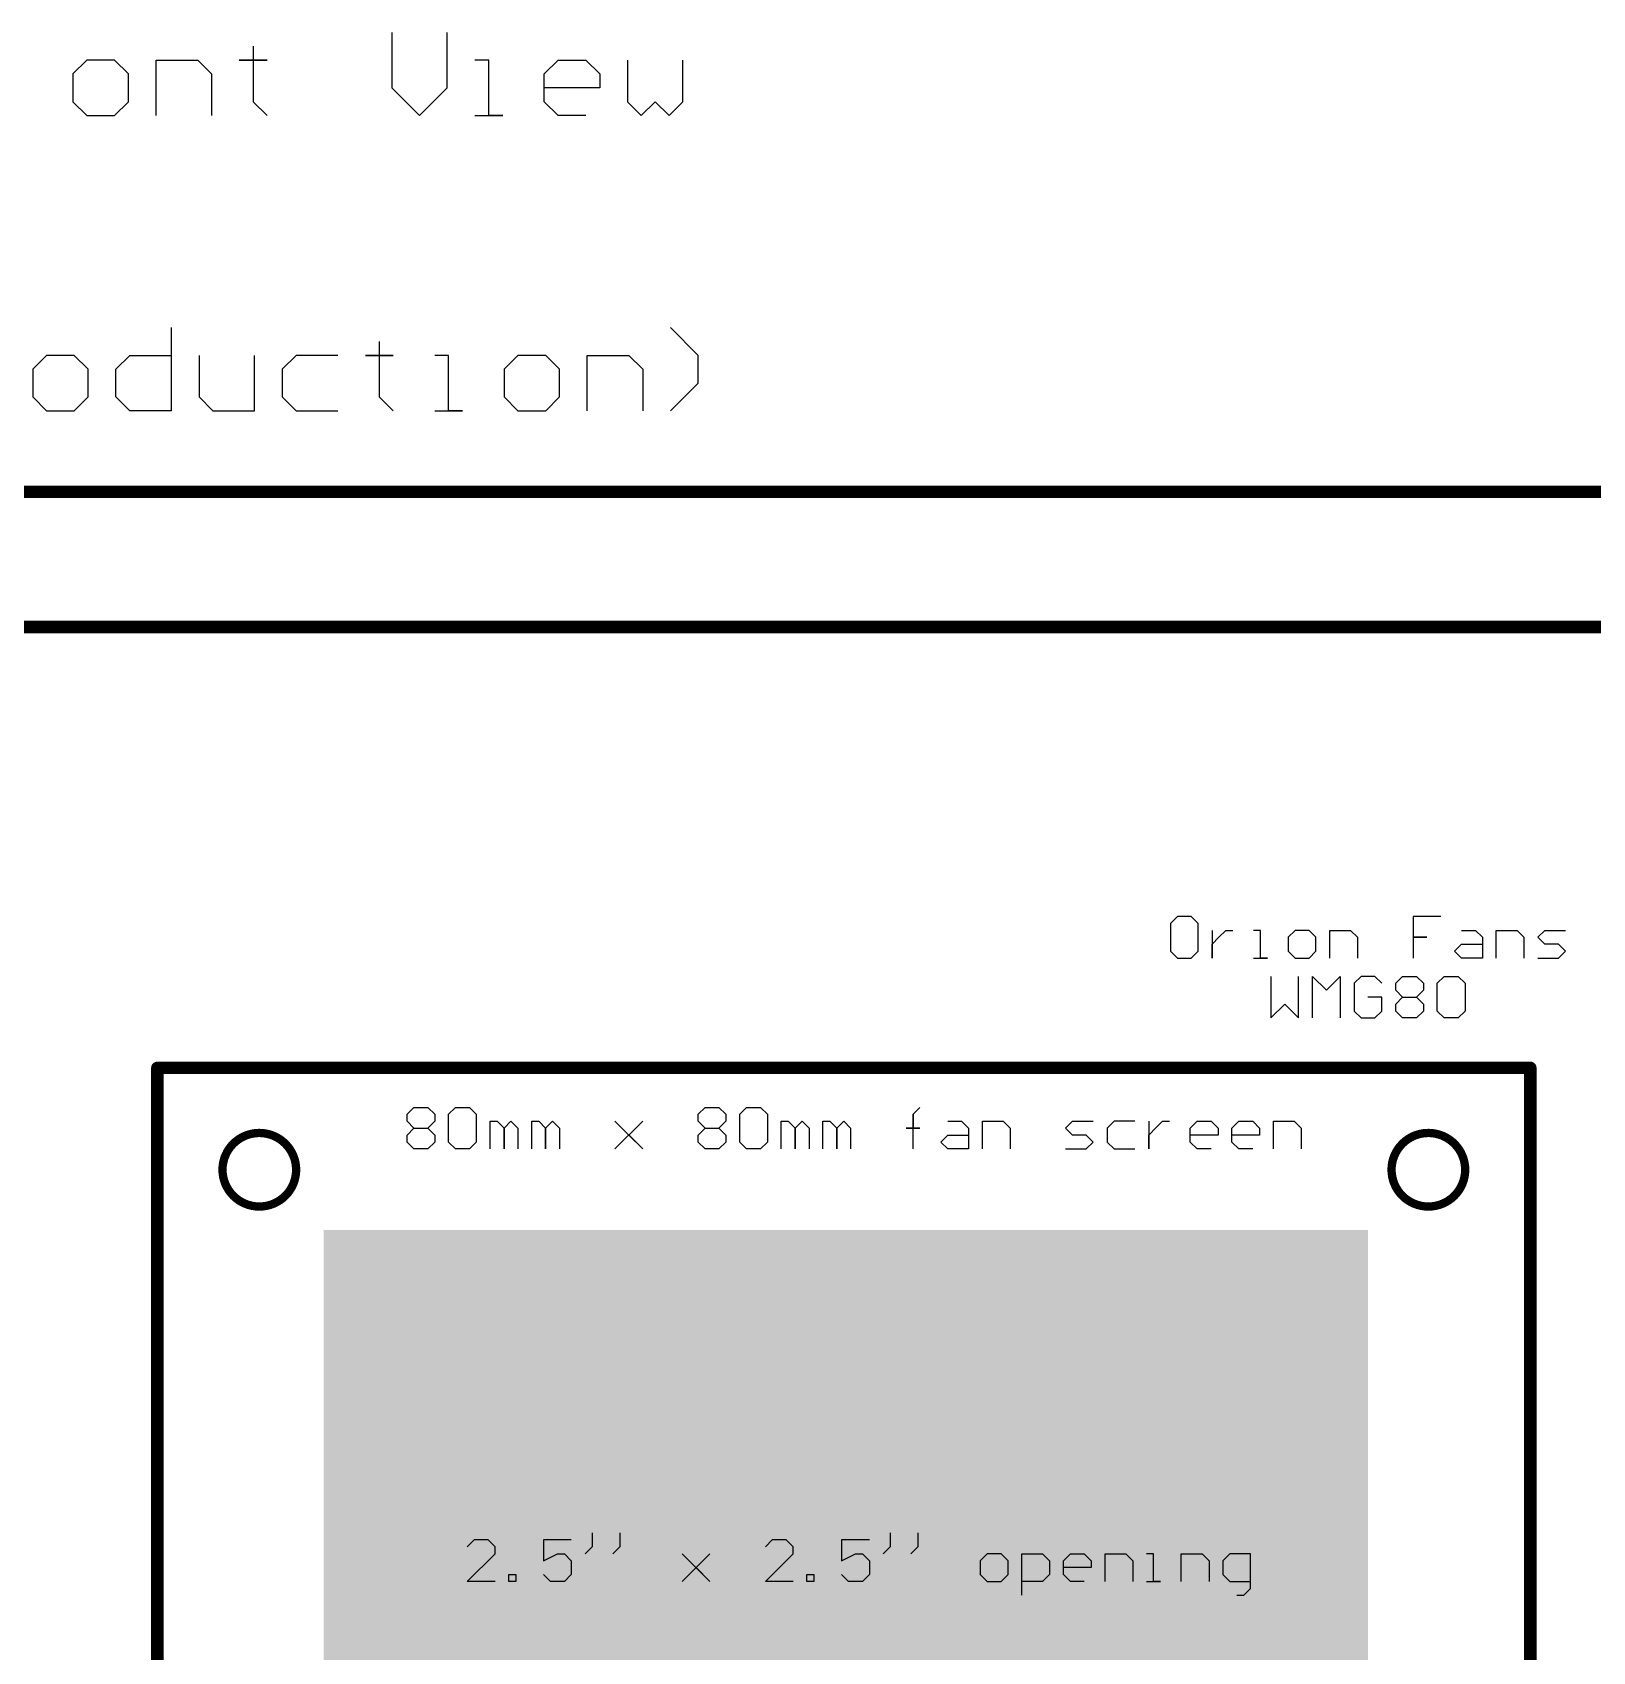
# Model space of a CAD drawing. Extents: x 0 to 21.5, y 0.4 to 8.3.
# Drawn here: x 14.4 to 18.15, y 4.431 to 8.325 of the extents above; entities that cross this region are included whole.
import ezdxf

# ---------------------------------------------------------------- set-up
doc = ezdxf.new("R2010")
doc.units = 0
doc.header["$MEASUREMENT"] = 0
for name, color, linetype in [('MECHANICAL1', 6, 'CONTINUOUS'), ('TOPLAYER', 1, 'CONTINUOUS'), ('TOPOVERLAY', 2, 'CONTINUOUS')]:
    doc.layers.add(name, color=color, linetype=linetype)

msp = doc.modelspace()

# ---------------------------------------------------------------- linework, layer by layer
at = {"layer": 'MECHANICAL1'}
for p, q in [((15.2634, 8.3249), (15.2634, 8.1916)), ((15.3967, 8.1916), (15.3967, 8.3249)), ((14.5303, 8.2583), (14.497, 8.225)), ((14.597, 8.2583), (14.5303, 8.2583)), ((14.6303, 8.225), (14.597, 8.2583)), ((14.6969, 8.125), (14.6969, 8.2583)), ((14.6969, 8.2583), (14.7969, 8.2583)), ((14.7969, 8.2583), (14.8302, 8.225)), ((14.9302, 8.2583), (14.8969, 8.2583)), ((14.8969, 8.2583), (14.9635, 8.2583)), ((14.9302, 8.2916), (14.9302, 8.2583)), ((14.9635, 8.2583), (14.9302, 8.2583)), ((14.9302, 8.2583), (14.9302, 8.1583)), ((15.4967, 8.2583), (15.4634, 8.2583)), ((15.4967, 8.125), (15.4967, 8.2583)), ((15.63, 8.225), (15.6633, 8.2583)), ((15.6633, 8.2583), (15.7299, 8.2583)), ((15.7299, 8.2583), (15.7633, 8.225)), ((15.8299, 8.2583), (15.8299, 8.1583)), ((15.9632, 8.1583), (15.9632, 8.2583)), ((14.497, 8.225), (14.497, 8.1583)), ((14.6303, 8.1583), (14.6303, 8.225)), ((14.8302, 8.225), (14.8302, 8.125)), ((15.63, 8.1583), (15.63, 8.225)), ((15.7633, 8.225), (15.7633, 8.1916)), ((15.2634, 8.1916), (15.3301, 8.125)), ((15.3301, 8.125), (15.3967, 8.1916)), ((15.7633, 8.1916), (15.63, 8.1916)), ((14.497, 8.1583), (14.5303, 8.125)), ((14.597, 8.125), (14.6303, 8.1583)), ((14.9302, 8.1583), (14.9635, 8.125)), ((15.6633, 8.125), (15.63, 8.1583)), ((15.8299, 8.1583), (15.8632, 8.125)), ((15.8632, 8.125), (15.8965, 8.1583)), ((15.8965, 8.1583), (15.9299, 8.125)), ((15.9299, 8.125), (15.9632, 8.1583)), ((14.5303, 8.125), (14.597, 8.125)), ((15.4634, 8.125), (15.53, 8.125)), ((15.53, 8.125), (15.4967, 8.125)), ((15.7299, 8.125), (15.6633, 8.125)), ((14.7335, 7.6149), (14.7335, 7.415)), ((15.9998, 7.5483), (15.9332, 7.6149)), ((15.2334, 7.5816), (15.2334, 7.5483)), ((14.4336, 7.5483), (14.4003, 7.515)), ((14.4003, 7.515), (14.4003, 7.4483)), ((14.5003, 7.5483), (14.4336, 7.5483)), ((14.5336, 7.515), (14.5003, 7.5483)), ((14.5336, 7.4483), (14.5336, 7.515)), ((14.6003, 7.515), (14.6336, 7.5483)), ((14.6003, 7.4483), (14.6003, 7.515)), ((14.6336, 7.5483), (14.7335, 7.5483)), ((14.8002, 7.5483), (14.8002, 7.4483)), ((14.9335, 7.415), (14.9335, 7.5483)), ((15.0334, 7.5483), (15.0001, 7.515)), ((15.0001, 7.515), (15.0001, 7.4483)), ((15.1334, 7.5483), (15.0334, 7.5483)), ((15.2334, 7.5483), (15.2001, 7.5483)), ((15.2001, 7.5483), (15.2667, 7.5483)), ((15.2667, 7.5483), (15.2334, 7.5483)), ((15.2334, 7.5483), (15.2334, 7.4483)), ((15.4, 7.5483), (15.3667, 7.5483)), ((15.4, 7.415), (15.4, 7.5483)), ((15.5666, 7.5483), (15.5333, 7.515)), ((15.5333, 7.515), (15.5333, 7.4483)), ((15.6333, 7.5483), (15.5666, 7.5483)), ((15.6666, 7.515), (15.6333, 7.5483)), ((15.6666, 7.4483), (15.6666, 7.515)), ((15.7332, 7.415), (15.7332, 7.5483)), ((15.7332, 7.5483), (15.8332, 7.5483)), ((15.8332, 7.5483), (15.8665, 7.515)), ((15.8665, 7.515), (15.8665, 7.415)), ((15.9998, 7.4816), (15.9998, 7.5483)), ((15.9332, 7.415), (15.9998, 7.4816)), ((14.4003, 7.4483), (14.4336, 7.415)), ((14.5003, 7.415), (14.5336, 7.4483)), ((14.6336, 7.415), (14.6003, 7.4483)), ((14.8002, 7.4483), (14.8335, 7.415)), ((15.0001, 7.4483), (15.0334, 7.415)), ((15.2334, 7.4483), (15.2667, 7.415)), ((15.5333, 7.4483), (15.5666, 7.415)), ((15.6333, 7.415), (15.6666, 7.4483)), ((14.4336, 7.415), (14.5003, 7.415)), ((14.7335, 7.415), (14.6336, 7.415)), ((14.8335, 7.415), (14.9335, 7.415)), ((15.0334, 7.415), (15.1334, 7.415)), ((15.3667, 7.415), (15.4333, 7.415)), ((15.4333, 7.415), (15.4, 7.415)), ((15.5666, 7.415), (15.6333, 7.415))]:
    msp.add_line(p, q, dxfattribs=at)
at = {"layer": 'MECHANICAL1', "const_width": 0.03}
for points in [[(2, 7.22), (18.73, 7.22)], [(2.12, 6.895), (18.61, 6.895)], [(14.7, 2.535), (14.7, 5.835)], [(14.7, 5.835), (18, 5.835)], [(18, 2.535), (18, 5.835)]]:
    msp.add_lwpolyline(points, dxfattribs=at)
at = {"layer": 'MECHANICAL1', "const_width": 0.015}
for points in [[(14.6925, 5.835, 1), (14.7075, 5.835, 1)], [(14.6925, 5.835, 1), (14.7075, 5.835, 1)], [(17.9925, 5.835, 1), (18.0075, 5.835, 1)], [(17.9925, 5.835, 1), (18.0075, 5.835, 1)]]:
    msp.add_lwpolyline(points, format="xyb", close=True, dxfattribs=at)
at = {"layer": 'MECHANICAL1'}
msp.add_solid([(15.1, 2.935), (17.61, 2.935), (15.1, 5.445), (17.61, 5.445)], dxfattribs=at)
at = {"layer": 'TOPLAYER'}
for p, q in [((17.1517, 6.1989), (17.135, 6.1823)), ((17.185, 6.1989), (17.1517, 6.1989)), ((17.2016, 6.1823), (17.185, 6.1989)), ((17.7848, 6.1989), (17.7181, 6.1989)), ((17.7181, 6.1989), (17.7181, 6.1489)), ((17.135, 6.1823), (17.135, 6.1156)), ((17.2016, 6.1156), (17.2016, 6.1823)), ((17.235, 6.1656), (17.235, 6.099)), ((17.2516, 6.1489), (17.2683, 6.1656)), ((17.2683, 6.1656), (17.285, 6.1656)), ((17.3516, 6.1656), (17.3349, 6.1656)), ((17.3516, 6.099), (17.3516, 6.1656)), ((17.4349, 6.1656), (17.4182, 6.1489)), ((17.4682, 6.1656), (17.4349, 6.1656)), ((17.4849, 6.1489), (17.4682, 6.1656)), ((17.5182, 6.099), (17.5182, 6.1656)), ((17.5182, 6.1656), (17.5682, 6.1656)), ((17.5682, 6.1656), (17.5849, 6.1489)), ((17.8348, 6.1656), (17.8681, 6.1656)), ((17.8681, 6.1656), (17.8848, 6.1489)), ((17.9181, 6.099), (17.9181, 6.1656)), ((17.9181, 6.1656), (17.9681, 6.1656)), ((17.9681, 6.1656), (17.9847, 6.1489)), ((18.018, 6.1489), (18.0347, 6.1656)), ((18.0347, 6.1656), (18.0847, 6.1656)), ((17.135, 6.1156), (17.1517, 6.099)), ((17.185, 6.099), (17.2016, 6.1156)), ((17.235, 6.1323), (17.2516, 6.1489)), ((17.235, 6.099), (17.235, 6.1323)), ((17.4182, 6.1489), (17.4182, 6.1156)), ((17.4182, 6.1156), (17.4349, 6.099)), ((17.4682, 6.099), (17.4849, 6.1156)), ((17.4849, 6.1156), (17.4849, 6.1489)), ((17.5849, 6.1489), (17.5849, 6.099)), ((17.7181, 6.1489), (17.7515, 6.1489)), ((17.7515, 6.1489), (17.7181, 6.1489)), ((17.7181, 6.1489), (17.7181, 6.099)), ((17.8181, 6.1156), (17.8348, 6.1323)), ((17.8348, 6.099), (17.8181, 6.1156)), ((17.8348, 6.1323), (17.8848, 6.1323)), ((17.8848, 6.1489), (17.8848, 6.099)), ((17.9847, 6.1489), (17.9847, 6.099)), ((18.0347, 6.1323), (18.018, 6.1489)), ((18.068, 6.1323), (18.0347, 6.1323)), ((18.0847, 6.1156), (18.068, 6.1323)), ((18.068, 6.099), (18.0847, 6.1156)), ((17.1517, 6.099), (17.185, 6.099)), ((17.3349, 6.099), (17.3683, 6.099)), ((17.3683, 6.099), (17.3516, 6.099)), ((17.4349, 6.099), (17.4682, 6.099)), ((17.8848, 6.099), (17.8348, 6.099)), ((18.018, 6.099), (18.068, 6.099)), ((17.3766, 6.055), (17.3766, 5.955)), ((17.4432, 5.955), (17.4432, 6.055)), ((17.4766, 5.955), (17.4766, 6.055)), ((17.4766, 6.055), (17.5099, 6.0216)), ((17.5099, 6.0216), (17.5432, 6.055)), ((17.5432, 6.055), (17.5432, 5.955)), ((17.5932, 6.055), (17.5765, 6.0383)), ((17.5765, 6.0383), (17.5765, 5.9717)), ((17.6265, 6.055), (17.5932, 6.055)), ((17.6432, 6.0383), (17.6265, 6.055)), ((17.6765, 6.0383), (17.6932, 6.055)), ((17.6765, 6.0216), (17.6765, 6.0383)), ((17.6932, 6.055), (17.7265, 6.055)), ((17.7265, 6.055), (17.7431, 6.0383)), ((17.7431, 6.0383), (17.7431, 6.0216)), ((17.7765, 6.0383), (17.7931, 6.055)), ((17.7765, 5.9717), (17.7765, 6.0383)), ((17.7931, 6.055), (17.8264, 6.055)), ((17.8264, 6.055), (17.8431, 6.0383)), ((17.8431, 6.0383), (17.8431, 5.9717)), ((17.6432, 6.005), (17.6098, 6.005)), ((17.6432, 5.9717), (17.6432, 6.005)), ((17.6932, 6.005), (17.6765, 6.0216)), ((17.6765, 5.9883), (17.6932, 6.005)), ((17.6932, 6.005), (17.7265, 6.005)), ((17.7431, 6.0216), (17.7265, 6.005)), ((17.7265, 6.005), (17.7431, 5.9883)), ((17.3766, 5.955), (17.4099, 5.9883)), ((17.4099, 5.9883), (17.4432, 5.955)), ((17.5765, 5.9717), (17.5932, 5.955)), ((17.6265, 5.955), (17.6432, 5.9717)), ((17.6765, 5.9717), (17.6765, 5.9883)), ((17.6932, 5.955), (17.6765, 5.9717)), ((17.7431, 5.9717), (17.7265, 5.955)), ((17.7431, 5.9883), (17.7431, 5.9717)), ((17.7931, 5.955), (17.7765, 5.9717)), ((17.8431, 5.9717), (17.8264, 5.955)), ((17.5932, 5.955), (17.6265, 5.955)), ((17.7265, 5.955), (17.6932, 5.955)), ((17.8264, 5.955), (17.7931, 5.955))]:
    msp.add_line(p, q, dxfattribs=at)
for points, const_width in [([(15.0335, 5.59, 1), (14.8565, 5.59, 1)], 0.02), ([(17.8435, 5.59, 1), (17.6665, 5.59, 1)], 0.02), ([(14.8515, 5.59, 1), (14.8615, 5.59, 1)], 0.01), ([(15.0285, 5.59, 1), (15.0385, 5.59, 1)], 0.01), ([(17.6615, 5.59, 1), (17.6715, 5.59, 1)], 0.01), ([(17.8385, 5.59, 1), (17.8485, 5.59, 1)], 0.01)]:
    msp.add_lwpolyline(points, format="xyb", close=True, dxfattribs=dict(at, const_width=const_width))
at = {"layer": 'TOPOVERLAY'}
for p, q in [((15.3, 5.7233), (15.3167, 5.74)), ((15.3167, 5.74), (15.35, 5.74)), ((15.35, 5.74), (15.3666, 5.7233)), ((15.4, 5.7233), (15.4166, 5.74)), ((15.4166, 5.74), (15.45, 5.74)), ((15.45, 5.74), (15.4666, 5.7233)), ((15.9998, 5.7233), (16.0164, 5.74)), ((16.0164, 5.74), (16.0498, 5.74)), ((16.0498, 5.74), (16.0664, 5.7233)), ((16.0997, 5.7233), (16.1164, 5.74)), ((16.1164, 5.74), (16.1497, 5.74)), ((16.1497, 5.74), (16.1664, 5.7233)), ((16.5163, 5.7233), (16.5329, 5.74)), ((15.3, 5.7066), (15.3, 5.7233)), ((15.3167, 5.69), (15.3, 5.7066)), ((15.3, 5.6733), (15.3167, 5.69)), ((15.3167, 5.69), (15.35, 5.69)), ((15.3666, 5.7066), (15.35, 5.69)), ((15.35, 5.69), (15.3666, 5.6733)), ((15.3666, 5.7233), (15.3666, 5.7066)), ((15.4, 5.6567), (15.4, 5.7233)), ((15.4666, 5.7233), (15.4666, 5.6567)), ((15.4999, 5.64), (15.4999, 5.7066)), ((15.4999, 5.7066), (15.5166, 5.7066)), ((15.5166, 5.7066), (15.5333, 5.69)), ((15.5333, 5.69), (15.5499, 5.7066)), ((15.5333, 5.69), (15.5333, 5.64)), ((15.5333, 5.64), (15.5333, 5.69)), ((15.5499, 5.7066), (15.5666, 5.69)), ((15.5666, 5.69), (15.5666, 5.64)), ((15.5999, 5.64), (15.5999, 5.7066)), ((15.5999, 5.7066), (15.6166, 5.7066)), ((15.6166, 5.7066), (15.6332, 5.69)), ((15.6332, 5.69), (15.6499, 5.7066)), ((15.6332, 5.69), (15.6332, 5.64)), ((15.6332, 5.64), (15.6332, 5.69)), ((15.6499, 5.7066), (15.6665, 5.69)), ((15.6665, 5.69), (15.6665, 5.64)), ((15.7998, 5.7066), (15.8665, 5.64)), ((15.8665, 5.7066), (15.7998, 5.64)), ((15.8332, 5.6733), (15.8665, 5.7066)), ((15.9998, 5.7066), (15.9998, 5.7233)), ((16.0164, 5.69), (15.9998, 5.7066)), ((15.9998, 5.6733), (16.0164, 5.69)), ((16.0164, 5.69), (16.0498, 5.69)), ((16.0664, 5.7066), (16.0498, 5.69)), ((16.0498, 5.69), (16.0664, 5.6733)), ((16.0664, 5.7233), (16.0664, 5.7066)), ((16.0997, 5.6567), (16.0997, 5.7233)), ((16.1664, 5.7233), (16.1664, 5.6567)), ((16.1997, 5.64), (16.1997, 5.7066)), ((16.1997, 5.7066), (16.2164, 5.7066)), ((16.2164, 5.7066), (16.233, 5.69)), ((16.233, 5.69), (16.2497, 5.7066)), ((16.233, 5.69), (16.233, 5.64)), ((16.233, 5.64), (16.233, 5.69)), ((16.2497, 5.7066), (16.2664, 5.69)), ((16.2664, 5.69), (16.2664, 5.64)), ((16.2997, 5.64), (16.2997, 5.7066)), ((16.2997, 5.7066), (16.3163, 5.7066)), ((16.3163, 5.7066), (16.333, 5.69)), ((16.333, 5.69), (16.3497, 5.7066)), ((16.333, 5.69), (16.333, 5.64)), ((16.333, 5.64), (16.333, 5.69)), ((16.3497, 5.7066), (16.3663, 5.69)), ((16.3663, 5.69), (16.3663, 5.64)), ((16.5163, 5.69), (16.4996, 5.69)), ((16.4996, 5.69), (16.5329, 5.69)), ((16.5163, 5.64), (16.5163, 5.7233)), ((16.5163, 5.7233), (16.5163, 5.69)), ((16.5163, 5.69), (16.5163, 5.7233)), ((16.5329, 5.69), (16.5163, 5.69)), ((16.5996, 5.7066), (16.6329, 5.7066)), ((16.6329, 5.7066), (16.6496, 5.69)), ((16.6496, 5.69), (16.6496, 5.64)), ((16.6829, 5.64), (16.6829, 5.7066)), ((16.6829, 5.7066), (16.7329, 5.7066)), ((16.7329, 5.7066), (16.7495, 5.69)), ((16.7495, 5.69), (16.7495, 5.64)), ((16.8828, 5.69), (16.8995, 5.7066)), ((16.8995, 5.6733), (16.8828, 5.69)), ((16.8995, 5.7066), (16.9495, 5.7066)), ((16.9995, 5.7066), (16.9828, 5.69)), ((16.9828, 5.69), (16.9828, 5.6567)), ((17.0494, 5.7066), (16.9995, 5.7066)), ((17.0828, 5.7066), (17.0828, 5.64)), ((17.0828, 5.6733), (17.0994, 5.69)), ((17.0994, 5.69), (17.1161, 5.7066)), ((17.1161, 5.7066), (17.1327, 5.7066)), ((17.1827, 5.69), (17.1994, 5.7066)), ((17.1827, 5.6567), (17.1827, 5.69)), ((17.1994, 5.7066), (17.2327, 5.7066)), ((17.2327, 5.7066), (17.2494, 5.69)), ((17.2494, 5.69), (17.2494, 5.6733)), ((17.2827, 5.69), (17.2994, 5.7066)), ((17.2827, 5.6567), (17.2827, 5.69)), ((17.2994, 5.7066), (17.3327, 5.7066)), ((17.3327, 5.7066), (17.3493, 5.69)), ((17.3493, 5.69), (17.3493, 5.6733)), ((17.3827, 5.64), (17.3827, 5.7066)), ((17.3827, 5.7066), (17.4326, 5.7066)), ((17.4326, 5.7066), (17.4493, 5.69)), ((17.4493, 5.69), (17.4493, 5.64)), ((15.3, 5.6567), (15.3, 5.6733)), ((15.3167, 5.64), (15.3, 5.6567)), ((15.3666, 5.6567), (15.35, 5.64)), ((15.3666, 5.6733), (15.3666, 5.6567)), ((15.4166, 5.64), (15.4, 5.6567)), ((15.4666, 5.6567), (15.45, 5.64)), ((15.8665, 5.64), (15.8332, 5.6733)), ((15.9998, 5.6567), (15.9998, 5.6733)), ((16.0164, 5.64), (15.9998, 5.6567)), ((16.0664, 5.6567), (16.0498, 5.64)), ((16.0664, 5.6733), (16.0664, 5.6567)), ((16.1164, 5.64), (16.0997, 5.6567)), ((16.1664, 5.6567), (16.1497, 5.64)), ((16.5829, 5.6567), (16.5996, 5.6733)), ((16.5996, 5.64), (16.5829, 5.6567)), ((16.5996, 5.6733), (16.6496, 5.6733)), ((16.9328, 5.6733), (16.8995, 5.6733)), ((16.9495, 5.6567), (16.9328, 5.6733)), ((16.9328, 5.64), (16.9495, 5.6567)), ((16.9828, 5.6567), (16.9995, 5.64)), ((17.0828, 5.64), (17.0828, 5.6733)), ((17.2494, 5.6733), (17.1827, 5.6733)), ((17.1994, 5.64), (17.1827, 5.6567)), ((17.3493, 5.6733), (17.2827, 5.6733)), ((17.2994, 5.64), (17.2827, 5.6567)), ((15.35, 5.64), (15.3167, 5.64)), ((15.45, 5.64), (15.4166, 5.64)), ((16.0498, 5.64), (16.0164, 5.64)), ((16.1497, 5.64), (16.1164, 5.64)), ((16.6496, 5.64), (16.5996, 5.64)), ((16.8828, 5.64), (16.9328, 5.64)), ((16.9995, 5.64), (17.0494, 5.64)), ((17.2327, 5.64), (17.1994, 5.64)), ((17.3327, 5.64), (17.2994, 5.64)), ((15.7449, 4.7166), (15.7449, 4.6833)), ((15.8115, 4.7166), (15.8115, 4.6833)), ((16.4613, 4.7166), (16.4613, 4.6833)), ((16.528, 4.7166), (16.528, 4.6833)), ((15.4617, 4.7), (15.445, 4.6833)), ((15.495, 4.7), (15.4617, 4.7)), ((15.5116, 4.6833), (15.495, 4.7)), ((15.5116, 4.6666), (15.5116, 4.6833)), ((15.6949, 4.7), (15.6283, 4.7)), ((15.6283, 4.7), (15.6283, 4.65)), ((15.7449, 4.6833), (15.7282, 4.6666)), ((15.8115, 4.6833), (15.7949, 4.6666)), ((16.1781, 4.7), (16.1614, 4.6833)), ((16.2114, 4.7), (16.1781, 4.7)), ((16.2281, 4.6833), (16.2114, 4.7)), ((16.2281, 4.6666), (16.2281, 4.6833)), ((16.4114, 4.7), (16.3447, 4.7)), ((16.3447, 4.7), (16.3447, 4.65)), ((16.4613, 4.6833), (16.4447, 4.6666)), ((16.528, 4.6833), (16.5113, 4.6666)), ((15.445, 4.6), (15.5116, 4.6666)), ((15.6283, 4.65), (15.6616, 4.6666)), ((15.6616, 4.6666), (15.6783, 4.6666)), ((15.6783, 4.6666), (15.6949, 4.65)), ((15.6949, 4.65), (15.6949, 4.6167)), ((15.9615, 4.6666), (16.0281, 4.6)), ((16.0281, 4.6666), (15.9615, 4.6)), ((15.9948, 4.6333), (16.0281, 4.6666)), ((16.1614, 4.6), (16.2281, 4.6666)), ((16.3447, 4.65), (16.378, 4.6666)), ((16.378, 4.6666), (16.3947, 4.6666)), ((16.3947, 4.6666), (16.4114, 4.65)), ((16.4114, 4.65), (16.4114, 4.6167)), ((16.6946, 4.6666), (16.6779, 4.65)), ((16.6779, 4.65), (16.6779, 4.6167)), ((16.7279, 4.6666), (16.6946, 4.6666)), ((16.7446, 4.65), (16.7279, 4.6666)), ((16.7446, 4.6167), (16.7446, 4.65)), ((16.7779, 4.5667), (16.7779, 4.6666)), ((16.7779, 4.6666), (16.8279, 4.6666)), ((16.8279, 4.6666), (16.8445, 4.65)), ((16.8445, 4.65), (16.8445, 4.6167)), ((16.8779, 4.65), (16.8945, 4.6666)), ((16.8779, 4.6167), (16.8779, 4.65)), ((16.8945, 4.6666), (16.9279, 4.6666)), ((16.9279, 4.6666), (16.9445, 4.65)), ((16.9445, 4.65), (16.9445, 4.6333)), ((16.9778, 4.6), (16.9778, 4.6666)), ((16.9778, 4.6666), (17.0278, 4.6666)), ((17.0278, 4.6666), (17.0445, 4.65)), ((17.0445, 4.65), (17.0445, 4.6)), ((17.0945, 4.6666), (17.0778, 4.6666)), ((17.0945, 4.6), (17.0945, 4.6666)), ((17.1611, 4.6), (17.1611, 4.6666)), ((17.1611, 4.6666), (17.2111, 4.6666)), ((17.2111, 4.6666), (17.2278, 4.65)), ((17.2278, 4.65), (17.2278, 4.6)), ((17.2777, 4.6666), (17.2611, 4.65)), ((17.2611, 4.65), (17.2611, 4.6167)), ((17.3277, 4.6666), (17.2777, 4.6666)), ((17.3277, 4.5833), (17.3277, 4.6666)), ((15.5116, 4.6), (15.445, 4.6)), ((15.545, 4.6), (15.545, 4.6167)), ((15.545, 4.6167), (15.5616, 4.6167)), ((15.5616, 4.6), (15.545, 4.6)), ((15.5616, 4.6167), (15.5616, 4.6)), ((15.6449, 4.6), (15.6283, 4.6167)), ((15.6783, 4.6), (15.6449, 4.6)), ((15.6949, 4.6167), (15.6783, 4.6)), ((16.0281, 4.6), (15.9948, 4.6333)), ((16.2281, 4.6), (16.1614, 4.6)), ((16.2614, 4.6), (16.2614, 4.6167)), ((16.2614, 4.6167), (16.2781, 4.6167)), ((16.2781, 4.6), (16.2614, 4.6)), ((16.2781, 4.6167), (16.2781, 4.6)), ((16.3614, 4.6), (16.3447, 4.6167)), ((16.3947, 4.6), (16.3614, 4.6)), ((16.4114, 4.6167), (16.3947, 4.6)), ((16.6779, 4.6167), (16.6946, 4.6)), ((16.6946, 4.6), (16.7279, 4.6)), ((16.7279, 4.6), (16.7446, 4.6167)), ((16.8279, 4.6), (16.7779, 4.6)), ((16.8445, 4.6167), (16.8279, 4.6)), ((16.9445, 4.6333), (16.8779, 4.6333)), ((16.8945, 4.6), (16.8779, 4.6167)), ((16.9279, 4.6), (16.8945, 4.6)), ((17.0778, 4.6), (17.1111, 4.6)), ((17.1111, 4.6), (17.0945, 4.6)), ((17.2611, 4.6167), (17.2777, 4.6)), ((17.2777, 4.6), (17.3277, 4.6)), ((17.2944, 4.5667), (17.3111, 4.5667)), ((17.3111, 4.5667), (17.3277, 4.5833))]:
    msp.add_line(p, q, dxfattribs=at)

doc.saveas('drawing.dxf')
